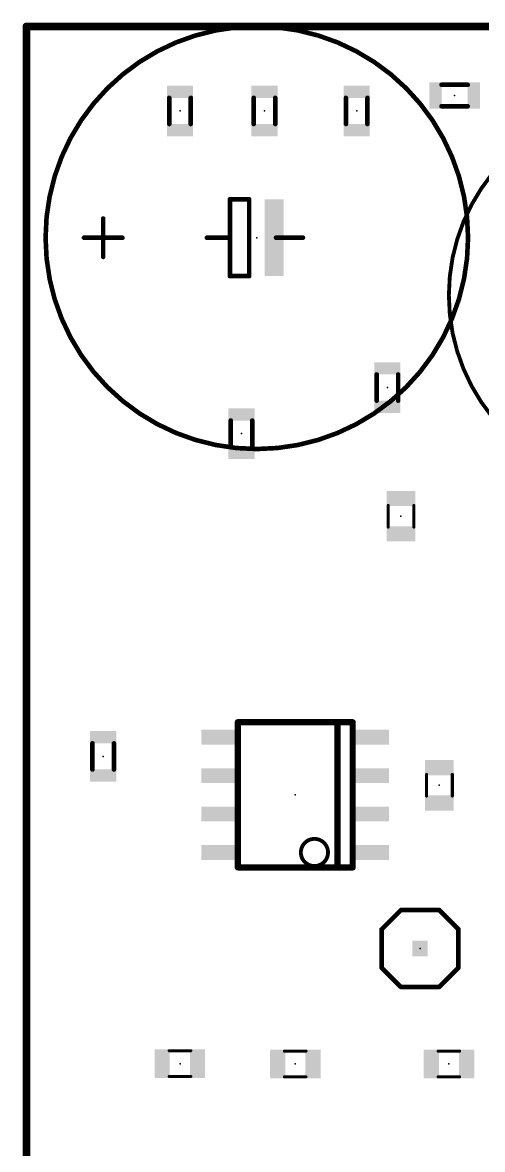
# Model space of a CAD drawing. Extents: x -0.2 to 4.76, y 0.34 to 5.06.
# Drawn here: x 0.145 to 0.744, y 3.589 to 5.055 of the extents above; entities that cross this region are included whole.
import ezdxf

# ---------------------------------------------------------------- set-up
doc = ezdxf.new("R2010")
doc.units = 0
for name, color, linetype in [('21', 253, 'CONTINUOUS'), ('22', 253, 'CONTINUOUS'), ('23', 7, 'CONTINUOUS'), ('24', 7, 'CONTINUOUS'), ('46', 140, 'CONTINUOUS'), ('51', 253, 'CONTINUOUS'), ('52', 253, 'CONTINUOUS')]:
    doc.layers.add(name, color=color, linetype=linetype)

# ---------------------------------------------------------------- blocks, each defined once
blk = doc.blocks.new('RECT')
blk.add_solid([(-0.5, -0.5), (0.5, -0.5), (-0.5, 0.5), (0.5, 0.5)])

msp = doc.modelspace()

# ---------------------------------------------------------------- linework, layer by layer
at = {"layer": '21'}
for points, const_width in [([(0.95, 4.45, 1), (0.95, 4.95, 1), (0.95, 4.45)], 0.005), ([(0.525, 3.957323, 1), (0.525, 3.992677, 1), (0.525, 3.957323)], 0.005), ([(0.6375, 3.9015, 1), (0.6375, 3.8985)], 0.003), ([(0.638561, 3.898939, 1), (0.636439, 3.901061)], 0.003), ([(0.688561, 3.901061, 1), (0.686439, 3.898939)], 0.003), ([(0.6875, 3.8985, 1), (0.6875, 3.9015)], 0.003), ([(0.614, 3.875, 1), (0.611, 3.875)], 0.003), ([(0.611439, 3.876061, 1), (0.613561, 3.873939)], 0.003), ([(0.714, 3.875, 1), (0.711, 3.875)], 0.003), ([(0.711439, 3.873939, 1), (0.713561, 3.876061)], 0.003), ([(0.613561, 3.826061, 1), (0.611439, 3.823939)], 0.003), ([(0.713561, 3.823939, 1), (0.711439, 3.826061)], 0.003), ([(0.611, 3.825, 1), (0.614, 3.825)], 0.003), ([(0.711, 3.825, 1), (0.714, 3.825)], 0.003), ([(0.6375, 3.8015, 1), (0.6375, 3.7985)], 0.003), ([(0.636439, 3.798939, 1), (0.638561, 3.801061)], 0.003), ([(0.686439, 3.801061, 1), (0.688561, 3.798939)], 0.003), ([(0.6875, 3.7985, 1), (0.6875, 3.8015)], 0.003)]:
    msp.add_lwpolyline(points, format="xyb", dxfattribs=dict(at, const_width=const_width))
at = {"layer": '21', "const_width": 0.006}
for points in [[(0.6375, 3.9), (0.6125, 3.875)], [(0.6375, 3.9), (0.6875, 3.9)], [(0.6875, 3.9), (0.7125, 3.875)], [(0.6125, 3.875), (0.6125, 3.825)], [(0.7125, 3.875), (0.7125, 3.825)], [(0.6125, 3.825), (0.6375, 3.8)], [(0.7125, 3.825), (0.6875, 3.8)], [(0.6875, 3.8), (0.6375, 3.8)]]:
    msp.add_lwpolyline(points, dxfattribs=at)
at = {"layer": '22'}
for points, const_width in [([(0.45, 4.5, 1), (0.45, 5.05, 1), (0.45, 4.5)], 0.006), ([(0.4165, 4.825, 1), (0.4135, 4.825)], 0.003), ([(0.415, 4.8265, 1), (0.415, 4.8235)], 0.003), ([(0.4415, 4.825, 1), (0.4385, 4.825)], 0.003), ([(0.44, 4.8235, 1), (0.44, 4.8265)], 0.003), ([(0.2515, 4.8, 1), (0.2485, 4.8)], 0.003), ([(0.225, 4.7765, 1), (0.225, 4.7735)], 0.003), ([(0.275, 4.7735, 1), (0.275, 4.7765)], 0.003), ([(0.405, 4.7765, 1), (0.405, 4.7735)], 0.003), ([(0.4165, 4.775, 1), (0.4135, 4.775)], 0.003), ([(0.4135, 4.775, 1), (0.4165, 4.775)], 0.003), ([(0.415, 4.7735, 1), (0.415, 4.7765)], 0.003), ([(0.475, 4.7765, 1), (0.475, 4.7735)], 0.003), ([(0.495, 4.7735, 1), (0.495, 4.7765)], 0.003), ([(0.2485, 4.75, 1), (0.2515, 4.75)], 0.003), ([(0.415, 4.7265, 1), (0.415, 4.7235)], 0.003), ([(0.4135, 4.725, 1), (0.4165, 4.725)], 0.003), ([(0.4385, 4.725, 1), (0.4415, 4.725)], 0.003), ([(0.44, 4.7235, 1), (0.44, 4.7265)], 0.003)]:
    msp.add_lwpolyline(points, format="xyb", dxfattribs=dict(at, const_width=const_width))
at = {"layer": '22', "const_width": 0.006}
for points in [[(0.415, 4.775), (0.415, 4.825)], [(0.415, 4.825), (0.44, 4.825)], [(0.44, 4.825), (0.44, 4.725)], [(0.25, 4.8), (0.25, 4.75)], [(0.225, 4.775), (0.275, 4.775)], [(0.405, 4.775), (0.415, 4.775)], [(0.415, 4.725), (0.415, 4.775)], [(0.475, 4.775), (0.495, 4.775)], [(0.44, 4.725), (0.415, 4.725)]]:
    msp.add_lwpolyline(points, dxfattribs=at)
at = {"layer": '23'}
for p in [(0.7075, 4.96), (0.35, 4.94), (0.46, 4.94), (0.58, 4.94), (0.62, 4.58), (0.43, 4.52), (0.6375, 4.4125), (0.25, 4.1), (0.5, 4.05), (0.6625, 3.85), (0.35, 3.7), (0.5, 3.7), (0.7, 3.7)]:
    msp.add_point(p, dxfattribs=at)
at = {"layer": '24'}
for p in [(0.45, 4.775), (0.6875, 4.0625)]:
    msp.add_point(p, dxfattribs=at)
at = {"layer": '46', "const_width": 0.01}
for points in [[(0.15, 5.05), (4.4, 5.05)], [(0.15, 0.35), (0.15, 5.05)]]:
    msp.add_lwpolyline(points, dxfattribs=at)
at = {"layer": '46', "const_width": 0.005}
for points in [[(0.15, 5.0525, 1), (0.15, 5.0475)], [(0.1525, 5.05, 1), (0.1475, 5.05)]]:
    msp.add_lwpolyline(points, format="xyb", dxfattribs=at)
at = {"layer": '51'}
for points, const_width in [([(0.724508, 4.974016), (0.690492, 4.974016)], 0.006), ([(0.335984, 4.957008), (0.335984, 4.922992)], 0.006), ([(0.364016, 4.922992), (0.364016, 4.957008)], 0.006), ([(0.445984, 4.957008), (0.445984, 4.922992)], 0.006), ([(0.474016, 4.922992), (0.474016, 4.957008)], 0.006), ([(0.565984, 4.957008), (0.565984, 4.922992)], 0.006), ([(0.594016, 4.922992), (0.594016, 4.957008)], 0.006), ([(0.690492, 4.945984), (0.724508, 4.945984)], 0.006), ([(0.605984, 4.597008), (0.605984, 4.562992)], 0.006), ([(0.634016, 4.562992), (0.634016, 4.597008)], 0.006), ([(0.415984, 4.537008), (0.415984, 4.502992)], 0.006), ([(0.444016, 4.502992), (0.444016, 4.537008)], 0.006), ([(0.621004, 4.426516), (0.621004, 4.398484)], 0.004), ([(0.654508, 4.426516), (0.654508, 4.398484)], 0.004), ([(0.425197, 4.144488), (0.555118, 4.144488)], 0.008), ([(0.425197, 3.955512), (0.425197, 4.144488)], 0.008), ([(0.555118, 4.144488), (0.574803, 4.144488)], 0.008), ([(0.555118, 4.144488), (0.555118, 3.955512)], 0.008), ([(0.574803, 4.144488), (0.574803, 3.955512)], 0.008), ([(0.235984, 4.117008), (0.235984, 4.082992)], 0.006), ([(0.264016, 4.082992), (0.264016, 4.117008)], 0.006), ([(0.555118, 3.955512), (0.425197, 3.955512)], 0.008), ([(0.574803, 3.955512), (0.555118, 3.955512)], 0.008), ([(0.335984, 3.717008), (0.364016, 3.717008)], 0.004), ([(0.514016, 3.716496), (0.485984, 3.716496)], 0.004), ([(0.714016, 3.716496), (0.685984, 3.716496)], 0.004), ([(0.335984, 3.683504), (0.364016, 3.683504)], 0.004), ([(0.514016, 3.682992), (0.485984, 3.682992)], 0.004), ([(0.714016, 3.682992), (0.685984, 3.682992)], 0.004)]:
    msp.add_lwpolyline(points, dxfattribs=dict(at, const_width=const_width))
for points, const_width in [([(0.690492, 4.975516, 1), (0.690492, 4.972516)], 0.003), ([(0.724508, 4.972516, 1), (0.724508, 4.975516)], 0.003), ([(0.337484, 4.957008, 1), (0.334484, 4.957008)], 0.003), ([(0.365516, 4.957008, 1), (0.362516, 4.957008)], 0.003), ([(0.447484, 4.957008, 1), (0.444484, 4.957008)], 0.003), ([(0.475516, 4.957008, 1), (0.472516, 4.957008)], 0.003), ([(0.567484, 4.957008, 1), (0.564484, 4.957008)], 0.003), ([(0.595516, 4.957008, 1), (0.592516, 4.957008)], 0.003), ([(0.690492, 4.947484, 1), (0.690492, 4.944484)], 0.003), ([(0.724508, 4.944484, 1), (0.724508, 4.947484)], 0.003), ([(0.334484, 4.922992, 1), (0.337484, 4.922992)], 0.003), ([(0.362516, 4.922992, 1), (0.365516, 4.922992)], 0.003), ([(0.444484, 4.922992, 1), (0.447484, 4.922992)], 0.003), ([(0.472516, 4.922992, 1), (0.475516, 4.922992)], 0.003), ([(0.564484, 4.922992, 1), (0.567484, 4.922992)], 0.003), ([(0.592516, 4.922992, 1), (0.595516, 4.922992)], 0.003), ([(0.607484, 4.597008, 1), (0.604484, 4.597008)], 0.003), ([(0.635516, 4.597008, 1), (0.632516, 4.597008)], 0.003), ([(0.604484, 4.562992, 1), (0.607484, 4.562992)], 0.003), ([(0.632516, 4.562992, 1), (0.635516, 4.562992)], 0.003), ([(0.417484, 4.537008, 1), (0.414484, 4.537008)], 0.003), ([(0.445516, 4.537008, 1), (0.442516, 4.537008)], 0.003), ([(0.414484, 4.502992, 1), (0.417484, 4.502992)], 0.003), ([(0.442516, 4.502992, 1), (0.445516, 4.502992)], 0.003), ([(0.622004, 4.426516, 1), (0.620004, 4.426516)], 0.002), ([(0.655508, 4.426516, 1), (0.653508, 4.426516)], 0.002), ([(0.620004, 4.398484, 1), (0.622004, 4.398484)], 0.002), ([(0.653508, 4.398484, 1), (0.655508, 4.398484)], 0.002), ([(0.425197, 4.146488, 1), (0.425197, 4.142488)], 0.004), ([(0.427197, 4.144488, 1), (0.423197, 4.144488)], 0.004), ([(0.555118, 4.146488, 1), (0.555118, 4.142488)], 0.004), ([(0.557118, 4.144488, 1), (0.553118, 4.144488)], 0.004), ([(0.555118, 4.142488, 1), (0.555118, 4.146488)], 0.004), ([(0.576803, 4.144488, 1), (0.572803, 4.144488)], 0.004), ([(0.574803, 4.142488, 1), (0.574803, 4.146488)], 0.004), ([(0.237484, 4.117008, 1), (0.234484, 4.117008)], 0.003), ([(0.265516, 4.117008, 1), (0.262516, 4.117008)], 0.003), ([(0.234484, 4.082992, 1), (0.237484, 4.082992)], 0.003), ([(0.262516, 4.082992, 1), (0.265516, 4.082992)], 0.003), ([(0.425197, 3.957512, 1), (0.425197, 3.953512)], 0.004), ([(0.423197, 3.955512, 1), (0.427197, 3.955512)], 0.004), ([(0.555118, 3.957512, 1), (0.555118, 3.953512)], 0.004), ([(0.553118, 3.955512, 1), (0.557118, 3.955512)], 0.004), ([(0.555118, 3.953512, 1), (0.555118, 3.957512)], 0.004), ([(0.572803, 3.955512, 1), (0.576803, 3.955512)], 0.004), ([(0.574803, 3.953512, 1), (0.574803, 3.957512)], 0.004), ([(0.335984, 3.718008, 1), (0.335984, 3.716008)], 0.002), ([(0.364016, 3.716008, 1), (0.364016, 3.718008)], 0.002), ([(0.485984, 3.717496, 1), (0.485984, 3.715496)], 0.002), ([(0.514016, 3.715496, 1), (0.514016, 3.717496)], 0.002), ([(0.685984, 3.717496, 1), (0.685984, 3.715496)], 0.002), ([(0.714016, 3.715496, 1), (0.714016, 3.717496)], 0.002), ([(0.335984, 3.684504, 1), (0.335984, 3.682504)], 0.002), ([(0.364016, 3.682504, 1), (0.364016, 3.684504)], 0.002), ([(0.485984, 3.683992, 1), (0.485984, 3.681992)], 0.002), ([(0.514016, 3.681992, 1), (0.514016, 3.683992)], 0.002), ([(0.685984, 3.683992, 1), (0.685984, 3.681992)], 0.002), ([(0.714016, 3.681992, 1), (0.714016, 3.683992)], 0.002)]:
    msp.add_lwpolyline(points, format="xyb", dxfattribs=dict(at, const_width=const_width))
at = {"layer": '52'}
for points, const_width in [([(0.385, 4.775), (0.405, 4.775)], 0.006), ([(0.49, 4.775), (0.51, 4.775)], 0.006), ([(0.671004, 4.048484), (0.671004, 4.076516)], 0.004), ([(0.704508, 4.048484), (0.704508, 4.076516)], 0.004)]:
    msp.add_lwpolyline(points, dxfattribs=dict(at, const_width=const_width))
for points, const_width in [([(0.385, 4.7765, 1), (0.385, 4.7735)], 0.003), ([(0.405, 4.7735, 1), (0.405, 4.7765)], 0.003), ([(0.49, 4.7765, 1), (0.49, 4.7735)], 0.003), ([(0.51, 4.7735, 1), (0.51, 4.7765)], 0.003), ([(0.672004, 4.076516, 1), (0.670004, 4.076516)], 0.002), ([(0.705508, 4.076516, 1), (0.703508, 4.076516)], 0.002), ([(0.670004, 4.048484, 1), (0.672004, 4.048484)], 0.002), ([(0.703508, 4.048484, 1), (0.705508, 4.048484)], 0.002)]:
    msp.add_lwpolyline(points, format="xyb", dxfattribs=dict(at, const_width=const_width))

# ---------------------------------------------------------------- block references
at = {"layer": '22', "xscale": 0.025, "yscale": 0.1}
msp.add_blockref('RECT', (0.4725, 4.775), dxfattribs=at)
at = {"layer": '51'}
for p, xscale, yscale, rotation in [((0.35, 4.965), 0.016, 0.034, 90), ((0.46, 4.965), 0.016, 0.034, 90), ((0.58, 4.965), 0.016, 0.034, 90), ((0.6825, 4.96), 0.016, 0.034, 180), ((0.7325, 4.96), 0.016, 0.034, 180), ((0.35, 4.915), 0.016, 0.034, 90), ((0.46, 4.915), 0.016, 0.034, 90), ((0.58, 4.915), 0.016, 0.034, 90), ((0.62, 4.605), 0.016, 0.034, 270), ((0.62, 4.555), 0.016, 0.034, 270), ((0.43, 4.545), 0.016, 0.034, 270), ((0.43, 4.495), 0.016, 0.034, 270), ((0.637701, 4.435656), 0.019689, 0.037402, 270), ((0.637701, 4.389656), 0.019689, 0.037402, 270), ((0.25, 4.125), 0.016, 0.034, 90), ((0.399606, 4.125), 0.019291, 0.043307, 90), ((0.600394, 4.125), 0.019291, 0.043307, 90), ((0.25, 4.075), 0.016, 0.034, 90), ((0.399606, 4.075), 0.019291, 0.043307, 90), ((0.600394, 4.075), 0.019291, 0.043307, 90), ((0.399606, 4.025), 0.019291, 0.043307, 90), ((0.600394, 4.025), 0.019291, 0.043307, 90), ((0.399606, 3.975), 0.019291, 0.043307, 90), ((0.600394, 3.975), 0.019291, 0.043307, 90), ((0.477156, 3.699799), 0.019689, 0.037402, 180), ((0.523156, 3.699799), 0.019689, 0.037402, 180), ((0.677156, 3.699799), 0.019689, 0.037402, 180), ((0.723156, 3.699799), 0.019689, 0.037402, 180)]:
    msp.add_blockref('RECT', p, dxfattribs=dict(at, xscale=xscale, yscale=yscale, rotation=rotation))
for p, xscale, yscale in [((0.6625, 3.85), 0.02, 0.02), ((0.326844, 3.700201), 0.019689, 0.037402), ((0.372844, 3.700201), 0.019689, 0.037402)]:
    msp.add_blockref('RECT', p, dxfattribs=dict(at, xscale=xscale, yscale=yscale))
at = {"layer": '52', "xscale": 0.019689, "yscale": 0.037402, "rotation": 90}
for p in [(0.687701, 4.085344), (0.687701, 4.039344)]:
    msp.add_blockref('RECT', p, dxfattribs=at)

doc.saveas('drawing.dxf')
